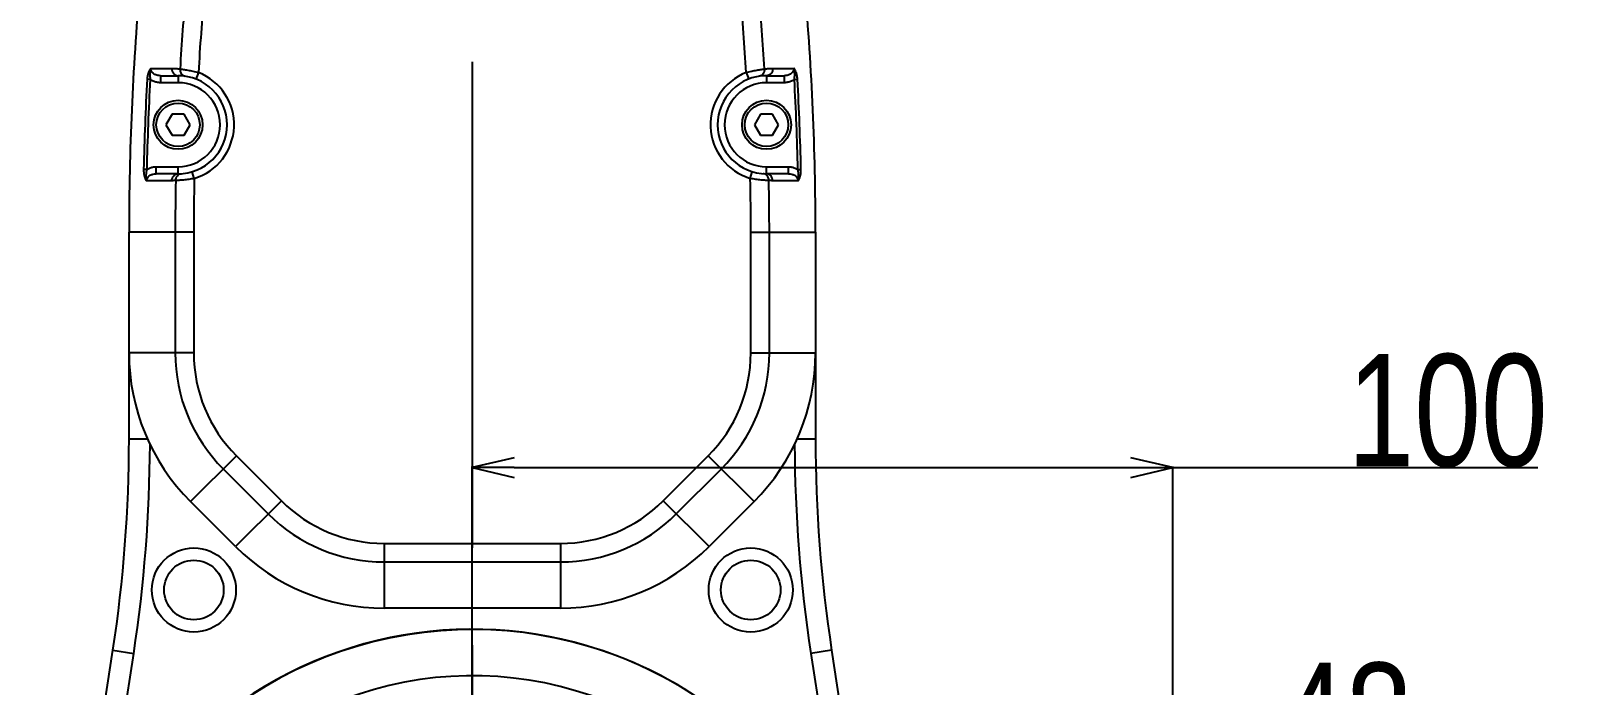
# Model space of a CAD drawing. Extents: x 0 to 3364, y 0 to 2376.
# Drawn here: x 1660.5 to 1881.2, y 1310.3 to 1403.7 of the extents above; entities that cross this region are included whole.
import ezdxf

# ---------------------------------------------------------------- set-up
doc = ezdxf.new("R2010")
doc.units = 0
doc.header["$LTSCALE"] = 185.02
doc.header["$PDMODE"] = 3
doc.header["$PDSIZE"] = 0.3125
doc.linetypes.add('CENTER', pattern=[0.6, 0.375, -0.075, 0.075, -0.075])
doc.layers.get('0').update_dxf_attribs({"linetype": 'CONTINUOUS'})
doc.layers.get('DEFPOINTS').update_dxf_attribs({"linetype": 'CONTINUOUS'})
doc.layers.add('95_ALL_DIM', color=7, linetype='CONTINUOUS')
doc.layers.add('DEFAULT_1', color=7, linetype='CENTER')
doc.styles.get("Standard").update_dxf_attribs({"font": 'txt', "width": 0.8})
doc.dimstyles.new('DIMSTYLE_1', dxfattribs={"dimtxt": 16, "dimasz": 6, "dimexe": 0.18, "dimexo": 0.0625, "dimgap": 0.09, "dimtad": 1, "dimdec": 3, "dimdsep": 46, "dimtxsty": 'Standard', "dimblk": 'OPEN', "dimblk1": 'OPEN', "dimblk2": 'OPEN', "dimcen": 0.09, "dimadec": 0, "dimazin": 0, "dimtp": 0.3, "dimtm": 0.3, "dimtfac": 1, "dimtdec": 3, "dimtofl": 0, "dimtmove": 0, "dimatfit": 3, "dimldrblk": 'OPEN', "dimfxl": 1, "dimtolj": 1, "dimarcsym": 0})
doc.dimstyles.new('DIMSTYLE_17', dxfattribs={"dimtxt": 16, "dimasz": 6, "dimexe": 0.18, "dimexo": 0.0625, "dimgap": 0.09, "dimtad": 1, "dimtih": 1, "dimtoh": 1, "dimdec": 3, "dimdsep": 46, "dimtxsty": 'Standard', "dimblk": 'OPEN', "dimblk1": 'OPEN', "dimblk2": 'OPEN', "dimcen": 0.09, "dimadec": 0, "dimazin": 0, "dimtp": 0.1, "dimtm": 0.1, "dimtfac": 1, "dimtdec": 3, "dimtofl": 0, "dimtmove": 0, "dimatfit": 3, "dimldrblk": 'OPEN', "dimfxl": 1, "dimtolj": 1, "dimarcsym": 0})
doc.dimstyles.new('DIMSTYLE_2', dxfattribs={"dimtxt": 16, "dimasz": 6, "dimexe": 0.18, "dimexo": 0.0625, "dimgap": 0.09, "dimtad": 1, "dimdec": 3, "dimdsep": 46, "dimtxsty": 'Standard', "dimblk": 'OPEN', "dimblk1": 'OPEN', "dimblk2": 'OPEN', "dimcen": 0.09, "dimadec": 0, "dimazin": 0, "dimtp": 0.5, "dimtm": 0.5, "dimtfac": 1, "dimtdec": 3, "dimtofl": 0, "dimtmove": 0, "dimatfit": 3, "dimldrblk": 'OPEN', "dimfxl": 1, "dimtolj": 1, "dimarcsym": 0})
doc.dimstyles.new('DIMSTYLE_3', dxfattribs={"dimtxt": 16, "dimasz": 6, "dimexe": 0.18, "dimexo": 0.0625, "dimgap": 0.09, "dimtad": 1, "dimdec": 3, "dimdsep": 46, "dimtxsty": 'Standard', "dimblk": 'OPEN', "dimblk1": 'OPEN', "dimblk2": 'OPEN', "dimcen": 0.09, "dimadec": 0, "dimazin": 0, "dimtp": 0.8, "dimtm": 0.8, "dimtfac": 1, "dimtdec": 3, "dimtofl": 0, "dimtmove": 0, "dimatfit": 3, "dimldrblk": 'OPEN', "dimfxl": 1, "dimtolj": 1, "dimarcsym": 0})

# ---------------------------------------------------------------- blocks, each defined once
blk = doc.blocks.new('_OPEN')
at = {"color": 0, "linetype": 'ByBlock'}
for p, q in [((0, 0), (-1, 0.233)), ((-1, -0.233), (0, 0)), ((-1, 0), (0, 0))]:
    blk.add_line(p, q, dxfattribs=at)
blk = doc.blocks.new('*D4')
at = {"layer": '95_ALL_DIM', "color": 0, "transparency": 16777216}
for p, q in [((1723.52, 1281.66), (1723.52, 1341.55)), ((1729.52, 1341.37), (1817.52, 1341.37)), ((1823.52, 1300.84), (1823.52, 1341.55)), ((1823.52, 1341.37), (1875.63, 1341.37))]:
    blk.add_line(p, q, dxfattribs=at)
at = {"layer": 'DEFPOINTS', "color": 0, "transparency": 16777216}
for p in [(1823.52, 1341.37), (1823.52, 1300.78), (1723.52, 1281.6)]:
    blk.add_point(p, dxfattribs=at)
at = {"layer": '95_ALL_DIM', "color": 0, "transparency": 16777216, "xscale": 6, "yscale": 6, "zscale": 6, "rotation": 180}
blk.add_blockref('_OPEN', (1723.52, 1341.37), dxfattribs=at)
at = {"layer": '95_ALL_DIM', "color": 0, "transparency": 16777216, "xscale": 6, "yscale": 6, "zscale": 6}
blk.add_blockref('_OPEN', (1823.52, 1341.37), dxfattribs=at)
at = {"layer": '95_ALL_DIM', "color": 0, "transparency": 16777216, "insert": (1862.74, 1349.46), "char_height": 16, "attachment_point": 5}
blk.add_mtext('\\A1;100', dxfattribs=at)
blk = doc.blocks.new('*D5')
at = {"layer": '95_ALL_DIM', "color": 0, "transparency": 16777216}
for p, q in [((1818.62, 1510.3), (2131.2, 1510.3)), ((2131.02, 1266.3), (2131.02, 1504.3)), ((1807.33, 1260.3), (2131.2, 1260.3))]:
    blk.add_line(p, q, dxfattribs=at)
at = {"layer": 'DEFPOINTS', "color": 0, "transparency": 16777216}
for p in [(1818.56, 1510.3), (2131.02, 1510.3), (1807.26, 1260.3)]:
    blk.add_point(p, dxfattribs=at)
at = {"layer": '95_ALL_DIM', "color": 0, "transparency": 16777216, "xscale": 6, "yscale": 6, "zscale": 6}
for p, rotation in [((2131.02, 1510.3), 90), ((2131.02, 1260.3), 270)]:
    blk.add_blockref('_OPEN', p, dxfattribs=dict(at, rotation=rotation))
at = {"layer": '95_ALL_DIM', "color": 0, "transparency": 16777216, "insert": (2122.93, 1390.77), "char_height": 16, "attachment_point": 5, "rotation": 90}
blk.add_mtext('\\A1;250', dxfattribs=at)
blk = doc.blocks.new('*D8')
at = {"layer": '95_ALL_DIM', "color": 0, "transparency": 16777216}
for p, q in [((1702.59, 1581.8), (2183.2, 1581.8)), ((2183.02, 946.3), (2183.02, 1575.8)), ((1902.59, 940.3), (2183.2, 940.3))]:
    blk.add_line(p, q, dxfattribs=at)
at = {"layer": 'DEFPOINTS', "color": 0, "transparency": 16777216}
for p in [(1702.52, 1581.8), (2183.02, 1581.8), (1902.52, 940.3)]:
    blk.add_point(p, dxfattribs=at)
at = {"layer": '95_ALL_DIM', "color": 0, "transparency": 16777216, "xscale": 6, "yscale": 6, "zscale": 6}
for p, rotation in [((2183.02, 1581.8), 90), ((2183.02, 940.3), 270)]:
    blk.add_blockref('_OPEN', p, dxfattribs=dict(at, rotation=rotation))
at = {"layer": '95_ALL_DIM', "color": 0, "transparency": 16777216, "insert": (2158.93, 1269.38), "char_height": 16, "attachment_point": 5, "rotation": 90}
blk.add_mtext('\\A1;641.5\\P(Including the lamp)', dxfattribs=at)
blk = doc.blocks.new('*D17')
at = {"layer": '95_ALL_DIM', "color": 0, "transparency": 16777216}
for p, q in [((1408.52, 1506.24), (1408.52, 792.12)), ((1823.52, 927.65), (1823.52, 792.12)), ((1817.52, 792.3), (1414.52, 792.3))]:
    blk.add_line(p, q, dxfattribs=at)
at = {"layer": 'DEFPOINTS', "color": 0, "transparency": 16777216}
for p in [(1408.52, 1506.3), (1823.52, 927.71), (1408.52, 792.3)]:
    blk.add_point(p, dxfattribs=at)
at = {"layer": '95_ALL_DIM', "color": 0, "transparency": 16777216, "xscale": 6, "yscale": 6, "zscale": 6, "rotation": 180}
blk.add_blockref('_OPEN', (1408.52, 792.3), dxfattribs=at)
at = {"layer": '95_ALL_DIM', "color": 0, "transparency": 16777216, "xscale": 6, "yscale": 6, "zscale": 6}
blk.add_blockref('_OPEN', (1823.52, 792.3), dxfattribs=at)
at = {"layer": '95_ALL_DIM', "color": 0, "transparency": 16777216, "insert": (1621.18, 800.39), "char_height": 16, "attachment_point": 5}
blk.add_mtext('\\A1;415', dxfattribs=at)
blk = doc.blocks.new('*D63')
at = {"layer": '95_ALL_DIM', "color": 0, "transparency": 16777216}
for p, q in [((1823.52, 1295.52), (1823.52, 1297.49)), ((1829.52, 1297.31), (1865.52, 1297.31)), ((1871.52, 1207.01), (1871.52, 1297.49))]:
    blk.add_line(p, q, dxfattribs=at)
at = {"layer": 'DEFPOINTS', "color": 0, "transparency": 16777216}
for p in [(1871.52, 1297.31), (1823.52, 1295.46), (1871.52, 1206.95)]:
    blk.add_point(p, dxfattribs=at)
at = {"layer": '95_ALL_DIM', "color": 0, "transparency": 16777216, "xscale": 6, "yscale": 6, "zscale": 6, "rotation": 180}
blk.add_blockref('_OPEN', (1823.52, 1297.31), dxfattribs=at)
at = {"layer": '95_ALL_DIM', "color": 0, "transparency": 16777216, "xscale": 6, "yscale": 6, "zscale": 6}
blk.add_blockref('_OPEN', (1871.52, 1297.31), dxfattribs=at)
at = {"layer": '95_ALL_DIM', "color": 0, "transparency": 16777216, "insert": (1848.18, 1305.4), "char_height": 16, "attachment_point": 5}
blk.add_mtext('\\A1;48', dxfattribs=at)
blk = doc.blocks.new('*D73')
at = {"layer": '95_ALL_DIM', "color": 0, "transparency": 16777216}
for p, q in [((1904.51, 1234.36), (1874.03, 1196.42)), ((2097.31, 1234.36), (1904.51, 1234.36))]:
    blk.add_line(p, q, dxfattribs=at)
at = {"layer": 'DEFPOINTS', "color": 0, "transparency": 16777216}
for p in [(1872.78, 1194.86), (1870.27, 1191.74)]:
    blk.add_point(p, dxfattribs=at)
at = {"layer": '95_ALL_DIM', "color": 0, "transparency": 16777216, "xscale": 6, "yscale": 6, "zscale": 6, "rotation": 231.2272972867239}
blk.add_blockref('_OPEN', (1870.27, 1191.74), dxfattribs=at)
at = {"layer": '95_ALL_DIM', "color": 0, "transparency": 16777216, "insert": (2014.11, 1255.79), "char_height": 16, "attachment_point": 5}
blk.add_mtext('\\A1; 2-M depth 7\\P(Front & Back)', dxfattribs=at)
blk = doc.blocks.new('*D79')
at = {"color": 0, "transparency": 16777216}
for p, q in [((1408.52, 1506.24), (1408.52, 752.12)), ((2023.02, 992.24), (2023.02, 752.12)), ((1414.52, 752.3), (2017.02, 752.3))]:
    blk.add_line(p, q, dxfattribs=at)
at = {"layer": 'DEFPOINTS', "color": 0, "transparency": 16777216}
for p in [(1408.52, 1506.3), (2023.02, 992.3), (2023.02, 752.3)]:
    blk.add_point(p, dxfattribs=at)
at = {"color": 0, "transparency": 16777216, "xscale": 6, "yscale": 6, "zscale": 6, "rotation": 180}
blk.add_blockref('_OPEN', (1408.52, 752.3), dxfattribs=at)
at = {"color": 0, "transparency": 16777216, "xscale": 6, "yscale": 6, "zscale": 6}
blk.add_blockref('_OPEN', (2023.02, 752.3), dxfattribs=at)
at = {"color": 0, "transparency": 16777216, "insert": (1710.74, 760.39), "char_height": 16, "attachment_point": 5}
blk.add_mtext('\\A1;614.5', dxfattribs=at)

msp = doc.modelspace()

# ---------------------------------------------------------------- linework, layer by layer
for p, q in [((1679.0021, 1397.3014), (1681.5239, 1397.3014)), ((1679.0022, 1397.3014), (1679.0022, 1396.3014)), ((1681.5239, 1397.3014), (1681.5239, 1396.3014)), ((1684.4348, 1397.753), (1684.0709, 1396.8216)), ((1762.613, 1397.753), (1762.9769, 1396.8216)), ((1765.5239, 1397.3014), (1765.5239, 1396.3014)), ((1765.5239, 1397.3014), (1768.0457, 1397.3014)), ((1768.0456, 1397.3014), (1768.0456, 1396.3014)), ((1677.5487, 1396.767), (1677.108, 1396.7912)), ((1681.5239, 1396.3014), (1679.0022, 1396.3014)), ((1768.0456, 1396.3014), (1765.5239, 1396.3014)), ((1769.4991, 1396.767), (1769.9398, 1396.7912)), ((1680.6639, 1391.791), (1679.8039, 1390.3014)), ((1682.3839, 1391.791), (1680.6639, 1391.791)), ((1683.2439, 1390.3014), (1682.3839, 1391.791)), ((1764.6639, 1391.791), (1763.8039, 1390.3014)), ((1766.3839, 1391.791), (1764.6639, 1391.791)), ((1767.2439, 1390.3014), (1766.3839, 1391.791)), ((1679.8039, 1390.3014), (1680.6639, 1388.8118)), ((1680.6639, 1388.8118), (1682.3839, 1388.8118)), ((1682.3839, 1388.8118), (1683.2439, 1390.3014)), ((1763.8039, 1390.3014), (1764.6639, 1388.8118)), ((1764.6639, 1388.8118), (1766.3839, 1388.8118)), ((1766.3839, 1388.8118), (1767.2439, 1390.3014)), ((1677.0518, 1383.9198), (1676.6104, 1383.9297)), ((1678.3827, 1383.3014), (1678.3827, 1384.3014)), ((1678.3827, 1384.3014), (1681.5239, 1384.3014)), ((1681.5239, 1383.3014), (1681.5239, 1384.3014)), ((1765.5239, 1383.3014), (1765.5239, 1384.3014)), ((1765.5239, 1384.3014), (1768.6651, 1384.3014)), ((1768.6651, 1383.3014), (1768.6651, 1384.3014)), ((1769.996, 1383.9198), (1770.4374, 1383.9297)), ((1681.5239, 1383.3014), (1678.3827, 1383.3014)), ((1683.8457, 1382.6457), (1683.5555, 1383.6027)), ((1763.2021, 1382.6457), (1763.4923, 1383.6027)), ((1768.6652, 1383.3014), (1765.5239, 1383.3014)), ((1674.5239, 1345.4752), (1674.5239, 1374.9764)), ((1683.7704, 1374.9764), (1674.5239, 1374.9764)), ((1681.1216, 1374.9764), (1681.1216, 1357.7278)), ((1683.7704, 1374.9764), (1683.7704, 1357.7278)), ((1763.2774, 1357.7278), (1763.2774, 1374.9764)), ((1763.2774, 1374.9764), (1772.5239, 1374.9764)), ((1765.9262, 1357.7278), (1765.9262, 1374.9764)), ((1772.5239, 1374.9764), (1772.5239, 1345.4752)), ((1683.7704, 1357.7278), (1674.5239, 1357.7278)), ((1763.2774, 1357.7278), (1772.5239, 1357.7278)), ((1674.5239, 1345.4752), (1677.1401, 1345.4752)), ((1769.9077, 1345.4752), (1772.5239, 1345.4752)), ((1689.849, 1343.0529), (1683.3107, 1336.5146)), ((1689.849, 1343.0529), (1696.2754, 1336.6265)), ((1750.7724, 1336.6265), (1757.1988, 1343.0529)), ((1757.1988, 1343.0529), (1763.7371, 1336.5146)), ((1687.976, 1341.1799), (1694.4024, 1334.7535)), ((1752.6454, 1334.7535), (1759.0718, 1341.1799)), ((1689.7371, 1330.0882), (1683.3107, 1336.5146)), ((1696.2754, 1336.6265), (1689.7371, 1330.0882)), ((1750.7724, 1336.6265), (1757.3107, 1330.0882)), ((1763.7371, 1336.5146), (1757.3107, 1330.0882)), ((1710.9503, 1330.5479), (1710.9503, 1321.3014)), ((1710.9503, 1330.5479), (1736.0975, 1330.5479)), ((1736.0975, 1330.5479), (1736.0975, 1321.3014)), ((1710.9503, 1327.8991), (1736.0975, 1327.8991)), ((1736.0975, 1321.3014), (1710.9503, 1321.3014)), ((1665.1992, 1269.2027), (1672.2346, 1315.3013)), ((1670.4427, 1283.6752), (1675.2003, 1314.8487)), ((1672.2346, 1315.3013), (1675.2003, 1314.8487)), ((1774.8132, 1315.3013), (1771.8475, 1314.8487)), ((1771.8475, 1314.8487), (1776.4779, 1284.5086)), ((1774.8132, 1315.3013), (1780.6425, 1277.1056))]:
    msp.add_line(p, q)
for centre, radius in [((1681.5239, 1390.3014), 3.5), ((1681.5239, 1390.3014), 3.1), ((1765.5239, 1390.3014), 3.5), ((1765.5239, 1390.3014), 3.1), ((1683.78, 1323.905), 6), ((1763.2678, 1323.905), 6), ((1683.78, 1323.905), 4.25), ((1763.2678, 1323.905), 4.25)]:
    msp.add_circle(centre, radius)
for centre, radius, start, end in [((2074.5239, 1374.9764), 400, 175, 180), ((2074.5239, 1374.9764), 393.4023, 175, 176.60582), ((2074.5239, 1374.9764), 390.7535, 175, 176.658394), ((1372.5239, 1374.9764), 390.7535, 3.341606, 5), ((1372.5239, 1374.9764), 393.4023, 3.394179, 5), ((1372.5239, 1374.9764), 400, 0, 5), ((1681.5239, 1390.3014), 7, 270.000077, 90), ((1681.5239, 1390.3014), 8, 286.871308, 68.662469), ((1765.5239, 1390.3014), 8, 111.337531, 253.128692), ((1765.5239, 1390.3014), 7, 90, 269.999965), ((2074.5239, 1374.9764), 398.0142, 176.858099, 178.711025), ((2074.5239, 1374.9764), 397.5727, 176.85807, 178.711018), ((1681.5239, 1390.3014), 6, 270, 90), ((1765.5239, 1390.3014), 6, 90, 270), ((1372.5239, 1374.9764), 397.5727, 1.288955, 3.141929), ((1372.5239, 1374.9764), 398.0142, 1.28897, 3.1419), ((2074.5239, 1374.9764), 393.4023, 178.927957, 180), ((2074.5239, 1374.9764), 390.7535, 178.875384, 180), ((1372.5239, 1374.9764), 390.7535, 0, 1.124616), ((1372.5239, 1374.9764), 393.4023, 0, 1.072043), ((1704.5239, 1357.7278), 30, 180, 225), ((1704.5239, 1357.7278), 23.4023, 180, 225), ((1704.5239, 1357.7278), 20.7535, 180, 225), ((1742.5239, 1357.7278), 20.7535, 315, 360), ((1742.5239, 1357.7278), 23.4023, 315, 360), ((1742.5239, 1357.7278), 30, 315, 360), ((1474.5239, 1345.4752), 200, 351.322677, 360), ((1474.5239, 1345.4752), 203, 351.322677, 359.768371), ((1972.5239, 1345.4752), 203, 180.231629, 188.677323), ((1972.5239, 1345.4752), 200, 180, 188.677323), ((1710.9503, 1351.3014), 20.7535, 225, 270), ((1736.0975, 1351.3014), 20.7535, 270, 315), ((1710.9503, 1351.3014), 23.4023, 225, 270), ((1736.0975, 1351.3014), 23.4023, 270, 315), ((1710.9503, 1351.3014), 30, 225, 270), ((1736.0975, 1351.3014), 30, 270, 315), ((1723.5239, 1260.3014), 58, 50.932133, 231.748352), ((1723.5678, 1260.2663), 58, 29.360059, 253.320324), ((1723.5678, 1260.2663), 51.4023, 60.450624, 222.229759)]:
    msp.add_arc(centre, radius, start, end)
for points, start_tangent, end_tangent in [([(1677.6208, 1398.3533), (1677.536, 1398.2493), (1677.4803, 1398.1662), (1677.4189, 1398.0583), (1677.3532, 1397.9202), (1677.2836, 1397.7389), (1677.2481, 1397.6273), (1677.213, 1397.4992), (1677.1797, 1397.3526), (1677.1496, 1397.1863), (1677.1248, 1396.9994), (1677.108, 1396.7912)], (-0.76765009, -0.6408692), (-0.05474156, -0.99850056)), ([(1677.6207, 1398.3534), (1677.5822, 1398.2187), (1677.5577, 1398.1032), (1677.5369, 1397.9714), (1677.5208, 1397.8247), (1677.5092, 1397.6573), (1677.5055, 1397.5624), (1677.5037, 1397.4583), (1677.5042, 1397.3439), (1677.5078, 1397.2181), (1677.5155, 1397.0804), (1677.5286, 1396.9302), (1677.5487, 1396.7672)], (-0.34976947, -0.9368358), (0.14156976, -0.98992828)), ([(1679.002, 1397.3014), (1678.6575, 1397.333), (1678.3414, 1397.4228), (1678.0723, 1397.561), (1677.8626, 1397.7346), (1677.7174, 1397.9306), (1677.6371, 1398.1392), (1677.6207, 1398.3533)], (-1, -0.00003971), (0.07215586, 0.99739337)), ([(1677.6208, 1398.3533), (1679.1303, 1398.3535), (1680.6425, 1398.3537)], (0.99999999, 0.00013063), (0.99999999, 0.00013264)), ([(1680.6425, 1398.3537), (1680.6959, 1397.9553), (1680.8837, 1397.613), (1681.1755, 1397.3826), (1681.5239, 1397.3014)], (-0.04618468, -0.99893292), (1, 0)), ([(1680.6425, 1398.3537), (1681.2284, 1398.3323), (1681.8117, 1398.2678)], (0.99999999, 0.00013523), (0.98923325, -0.14634748)), ([(1681.8117, 1398.2678), (1681.8439, 1397.9008), (1681.993, 1397.5771), (1682.2387, 1397.3415), (1682.5469, 1397.2263)], (-0.07846671, -0.99691673), (0.98925311, -0.14621315)), ([(1681.8117, 1398.2678), (1682.2827, 1398.2057), (1682.9075, 1398.1034), (1683.6412, 1397.9534), (1684.4348, 1397.753)], (0.99307103, -0.1175157), (0.96328724, -0.26847288)), ([(1762.613, 1397.753), (1763.4056, 1397.9532), (1764.1393, 1398.1032), (1764.7649, 1398.2057), (1765.2361, 1398.2678)], (0.96328534, 0.2684797), (0.99307269, 0.11750163)), ([(1765.2361, 1398.2678), (1765.204, 1397.9008), (1765.0548, 1397.5771), (1764.8092, 1397.3415), (1764.5009, 1397.2263)], (0.07847457, -0.99691612), (-0.98926325, -0.14614456)), ([(1765.2361, 1398.2678), (1765.8193, 1398.3323), (1766.4053, 1398.3537)], (0.98923375, 0.1463441), (0.99999999, -0.00012518)), ([(1766.4053, 1398.3537), (1766.3519, 1397.9553), (1766.1641, 1397.613), (1765.8723, 1397.3826), (1765.5239, 1397.3014)], (0.04618469, -0.99893292), (-1, 0)), ([(1766.4053, 1398.3537), (1767.9177, 1398.3535), (1769.4272, 1398.3532)], (0.99999999, -0.00013264), (0.99999999, -0.00013046)), ([(1769.4271, 1398.3532), (1769.4019, 1398.1045), (1769.2897, 1397.864), (1769.0888, 1397.6446), (1768.8022, 1397.4642), (1768.4446, 1397.3439), (1768.0458, 1397.3014)], (0.07190018, -0.99741183), (-1, 0.00003955)), ([(1769.4991, 1396.7672), (1769.5268, 1397.0105), (1769.5406, 1397.2328), (1769.5443, 1397.4343), (1769.5404, 1397.6166), (1769.5305, 1397.7823), (1769.5154, 1397.9353), (1769.4944, 1398.079), (1769.466, 1398.2174), (1769.4271, 1398.3533)], (0.1416463, 0.98991733), (-0.31806476, 0.94806899)), ([(1769.9398, 1396.7912), (1769.9108, 1397.1), (1769.8646, 1397.3698), (1769.8074, 1397.6008), (1769.7444, 1397.7949), (1769.679, 1397.9555), (1769.6136, 1398.087), (1769.5496, 1398.1943), (1769.4272, 1398.3532)], (-0.0547124, 0.99850215), (-0.67218001, 0.74038776)), ([(1679.0022, 1396.3014), (1678.467, 1396.358), (1677.9746, 1396.5188), (1677.5488, 1396.7672)], (-0.99999999, -0.00013596), (-0.80466054, 0.59373514)), ([(1769.4991, 1396.7672), (1769.0726, 1396.5186), (1768.5796, 1396.3577), (1768.0456, 1396.3014)], (-0.8046641, -0.59373031), (-0.99999999, 0.00013633)), ([(1676.6104, 1383.9297), (1676.611, 1383.7237), (1676.6206, 1383.5385), (1676.6368, 1383.373), (1676.6576, 1383.2258), (1676.6816, 1383.0956), (1676.7076, 1382.9806), (1676.7346, 1382.8797), (1676.7888, 1382.7143), (1676.8405, 1382.5881), (1676.8902, 1382.4879), (1676.9416, 1382.4007), (1677.0007, 1382.3174)], (-0.02239113, -0.99974929), (0.66019691, -0.75109257)), ([(1677.0519, 1383.9199), (1677.0193, 1383.7603), (1676.9944, 1383.6132), (1676.9758, 1383.478), (1676.9622, 1383.3541), (1676.9525, 1383.2405), (1676.9461, 1383.1362), (1676.9422, 1383.0404), (1676.9404, 1382.8715), (1676.9447, 1382.7274), (1676.9542, 1382.5979), (1676.9705, 1382.4662), (1677.0007, 1382.3177)], (-0.21809139, -0.97592835), (0.25869192, -0.96595988)), ([(1677.0518, 1383.9198), (1677.45, 1384.124), (1677.8974, 1384.2551), (1678.3827, 1384.3014)], (0.84182496, 0.53975063), (0.99999996, -0.00026914)), ([(1768.6651, 1384.3014), (1769.1489, 1384.2553), (1769.5973, 1384.1242), (1769.996, 1383.9197)], (0.99999998, 0.00018367), (0.84175913, -0.53985328)), ([(1770.0472, 1382.3177), (1770.0707, 1382.4272), (1770.09, 1382.561), (1770.1023, 1382.7137), (1770.1075, 1382.883), (1770.1042, 1383.0788), (1770.0986, 1383.1901), (1770.0894, 1383.3122), (1770.0758, 1383.4459), (1770.0567, 1383.5915), (1770.0306, 1383.7494), (1769.996, 1383.9197)], (0.24492176, 0.96954285), (-0.21899315, 0.9757264)), ([(1770.0472, 1382.3176), (1770.1161, 1382.4162), (1770.1722, 1382.5157), (1770.2323, 1382.6461), (1770.2937, 1382.8156), (1770.3243, 1382.9196), (1770.3541, 1383.0394), (1770.3818, 1383.1771), (1770.4062, 1383.3343), (1770.4251, 1383.5117), (1770.4364, 1383.71), (1770.4374, 1383.9297)], (0.62563079, 0.78011929), (-0.02243977, 0.9997482)), ([(1677.0006, 1382.3174), (1677.0639, 1382.6011), (1677.2427, 1382.867), (1677.5357, 1383.0917), (1677.929, 1383.246), (1678.3827, 1383.3014)], (0.02273977, 0.99974142), (0.99999999, -0.00014987)), ([(1680.6411, 1382.3179), (1678.8192, 1382.3178), (1677.0007, 1382.3174)], (-1, -0.00004185), (-1, -0.00004065)), ([(1680.6411, 1382.3179), (1680.7124, 1382.6955), (1680.9047, 1383.0143), (1681.1894, 1383.2269), (1681.5239, 1383.3014)], (0.01452798, 0.99989446), (1, 0)), ([(1681.1904, 1382.3368), (1680.9155, 1382.3226), (1680.6411, 1382.3179)], (-0.99762626, -0.06886103), (-1, -0.00003916)), ([(1681.1904, 1382.3368), (1681.251, 1382.7002), (1681.425, 1383.0113), (1681.6882, 1383.2271), (1682.0046, 1383.3179)], (-0.00060587, 0.99999982), (0.99763973, 0.0686656)), ([(1683.8457, 1382.6457), (1683.0399, 1382.508), (1682.2968, 1382.4155), (1681.6651, 1382.362), (1681.1904, 1382.3368)], (-0.98126848, -0.19264521), (-0.99920657, -0.03982744)), ([(1765.8573, 1382.3368), (1765.3827, 1382.362), (1764.7512, 1382.4155), (1764.008, 1382.5079), (1763.2021, 1382.6457)], (-0.99920699, 0.03981705), (-0.98126718, 0.19265182)), ([(1765.8573, 1382.3368), (1765.7967, 1382.7002), (1765.6228, 1383.0112), (1765.3595, 1383.2271), (1765.0432, 1383.3179)], (0.00059735, 0.99999982), (-0.99763493, 0.06873539)), ([(1766.4067, 1382.3179), (1766.3354, 1382.6955), (1766.1431, 1383.0143), (1765.8584, 1383.2269), (1765.5239, 1383.3014)], (-0.01452858, 0.99989445), (-1, -0.00000003)), ([(1766.4067, 1382.3179), (1766.1322, 1382.3226), (1765.8573, 1382.3368)], (-1, 0.00004063), (-0.99762618, 0.06886217)), ([(1770.0472, 1382.3176), (1768.2286, 1382.3178), (1766.4067, 1382.3179)], (-1, 0.00004097), (-1, 0.00004185)), ([(1768.6653, 1383.3014), (1769.1196, 1383.2458), (1769.5127, 1383.0913), (1769.8058, 1382.8661), (1769.984, 1382.6008), (1770.0472, 1382.3176)], (1, 0.00005322), (0.02263437, -0.99974381))]:
    msp.add_spline(points, degree=3, dxfattribs=dict(start_tangent=start_tangent, end_tangent=end_tangent))
at = {"layer": 'DEFAULT_1'}
msp.add_line((1723.5239, 1510.3014), (1723.5239, 1238.9649), dxfattribs=at)

# ---------------------------------------------------------------- dimensions: what is measured, and where the dimension line sits
dim = msp.add_linear_dim(base=(2023.0239, 752.3014), p1=(1408.5239, 1506.3014), p2=(2023.0239, 992.3014), dimstyle='DIMSTYLE_2')
dim.commit()
dim.dimension.update_dxf_attribs({"geometry": '*D79', "text_midpoint": (1710.735, 752.3014), "dimtype": 160})
at = {"layer": '95_ALL_DIM'}
dim = msp.add_linear_dim(base=(2183.0239, 1581.8014), p1=(1902.5239, 940.3014), p2=(1702.5239, 1581.8014), angle=90, text='<>\\P(Including the lamp)', dimstyle='DIMSTYLE_3', dxfattribs=at)
dim.commit()
dim.dimension.update_dxf_attribs({"geometry": '*D8', "text_midpoint": (2183.0239, 1269.3847), "dimtype": 160})
for base, p1, p2, angle, dimstyle, picture, middle in [((2131.0239, 1510.3014), (1807.2639, 1260.3014), (1818.5556, 1510.3014), 90, 'DIMSTYLE_2', '*D5', (2131.0239, 1390.7723)), ((1408.5239, 792.3014), (1823.5239, 927.7144), (1408.5239, 1506.3014), 180, 'DIMSTYLE_3', '*D17', (1621.1767, 792.3014))]:
    dim = msp.add_linear_dim(base=base, p1=p1, p2=p2, angle=angle, dimstyle=dimstyle, dxfattribs=at)
    dim.commit()
    dim.dimension.update_dxf_attribs({"geometry": picture, "text_midpoint": middle, "dimtype": 160})
for base, p1, p2, picture, middle in [((1823.5239, 1341.3693), (1723.5239, 1281.5951), (1823.5239, 1300.7813), '*D4', (1862.7357, 1341.3693)), ((1871.5239, 1297.3079), (1823.5239, 1295.456), (1871.5239, 1206.9514), '*D63', (1848.1819, 1297.3079))]:
    dim = msp.add_linear_dim(base=base, p1=p1, p2=p2, dimstyle='DIMSTYLE_1', dxfattribs=at)
    dim.commit()
    dim.dimension.update_dxf_attribs({"geometry": picture, "text_midpoint": middle, "dimtype": 160})
dim = msp.add_diameter_dim_2p(p1=(1872.7764, 1194.8607), p2=(1870.2714, 1191.7421), text=' 2-M depth 7\\P(Front & Back)', dimstyle='DIMSTYLE_17', dxfattribs=at)
dim.commit()
dim.dimension.update_dxf_attribs({"geometry": '*D73', "text_midpoint": (2014.1055, 1234.3623), "dimtype": 163})

doc.saveas('drawing.dxf')
